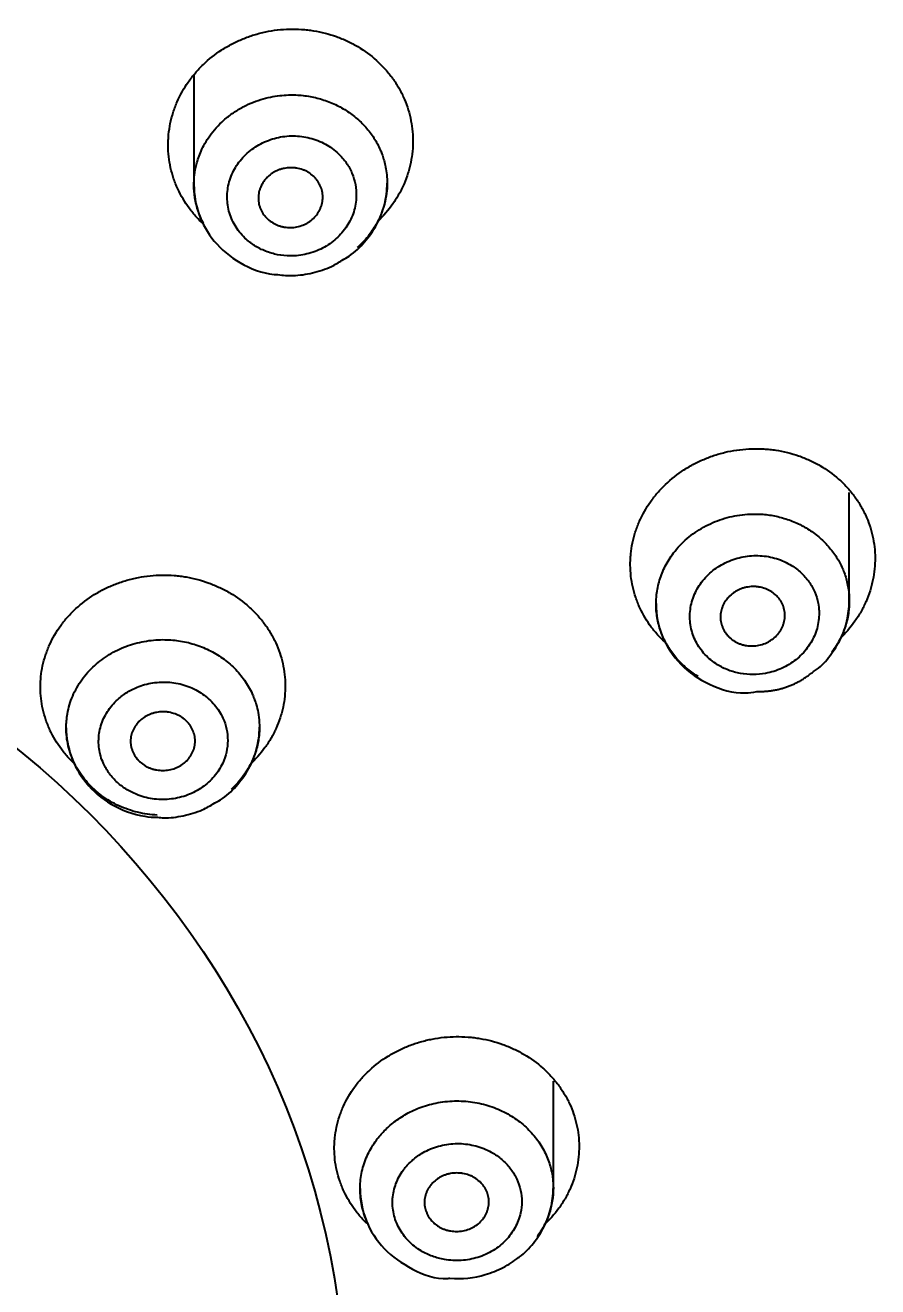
# Model space of a CAD drawing. Header units: millimetres. Extents: x 6110 to 6704, y -2661 to -1821.
# Drawn here: x 6340.591 to 6343.899, y -2168.811 to -2163.913 of the extents above; entities that cross this region are included whole.
import ezdxf

# ---------------------------------------------------------------- set-up
doc = ezdxf.new("R2010")
doc.units = ezdxf.units.MM
doc.header["$LTSCALE"] = 0.1
doc.linetypes.add('HIDDEN2', pattern=[4.7625, 3.175, -1.5875])
doc.layers.add('1', color=4, linetype='HIDDEN2', lineweight=13)
doc.layers.add('DIM', color=3, linetype='Continuous', lineweight=9)
doc.styles.get("Standard").update_dxf_attribs({"font": 'arial.ttf'})
doc.dimstyles.new('ISO-25', dxfattribs={"dimtxt": 2.5, "dimasz": 2.5, "dimexe": 1.25, "dimexo": 0.625, "dimtad": 1, "dimlfac": 5, "dimtxsty": 'Standard', "dimcen": 2.5, "dimadec": 0, "dimazin": 0, "dimtfac": 1, "dimtmove": 0, "dimatfit": 3, "dimfxl": 0, "dimarcsym": 0})

# ---------------------------------------------------------------- blocks, each defined once
blk = doc.blocks.new('*D85')
at = {"layer": 'Defpoints', "color": 0}
for p in [(6324.4599, -2027.3782), (6392.6916, -2027.3782), (6311.704, -2532.5418)]:
    blk.add_point(p, dxfattribs=at)
at = {"layer": 'DIM', "color": 0, "lineweight": -2}
for p, q in [((6325.0849, -2027.3782), (6393.9416, -2027.3782)), ((6392.6916, -2527.5418), (6392.6916, -2032.3782)), ((6312.329, -2532.5418), (6393.9416, -2532.5418))]:
    blk.add_line(p, q, dxfattribs=at)
at = {"layer": 'DIM', "color": 0}
for points in [[(6391.8583, -2032.3782), (6393.5249, -2032.3782), (6392.6916, -2027.3782)], [(6391.8583, -2527.5418), (6393.5249, -2527.5418), (6392.6916, -2532.5418)]]:
    blk.add_solid(points, dxfattribs=at)
at = {"layer": 'DIM', "color": 0, "insert": (6389.0618, -2279.96), "char_height": 5, "attachment_point": 5, "rotation": 90}
blk.add_mtext('2020,7', dxfattribs=at)
blk = doc.blocks.new('*D93')
at = {"layer": 'Defpoints', "color": 0}
for p in [(6325.0849, -2027.3782), (6402.037, -2595.9805), (6423.8203, -2595.9805)]:
    blk.add_point(p, dxfattribs=at)
at = {"layer": 'DIM', "color": 0, "lineweight": -2}
for p, q in [((6325.7099, -2027.3782), (6425.0703, -2027.3782)), ((6423.8203, -2032.3782), (6423.8203, -2590.9805)), ((6402.662, -2595.9805), (6425.0703, -2595.9805))]:
    blk.add_line(p, q, dxfattribs=at)
at = {"layer": 'DIM', "color": 0}
for points in [[(6422.9869, -2032.3782), (6424.6536, -2032.3782), (6423.8203, -2027.3782)], [(6422.9869, -2590.9805), (6424.6536, -2590.9805), (6423.8203, -2595.9805)]]:
    blk.add_solid(points, dxfattribs=at)
at = {"layer": 'DIM', "color": 0, "insert": (6420.1905, -2311.6794), "char_height": 5, "attachment_point": 5, "rotation": 90}
blk.add_mtext('2274,4', dxfattribs=at)

msp = doc.modelspace()

# ---------------------------------------------------------------- hatches: boundary and pattern name
at = {"layer": 'DIM'}
h = msp.add_hatch(dxfattribs=at)
h.set_pattern_fill('ANSI31', color=2)
edge = h.paths.add_edge_path()
edge.add_line((6619.6172, -2595.9805), (6619.6172, -1962.2056))
edge.add_line((6634.6172, -1966.1101), (6619.6172, -1966.1101))
edge.add_line((6634.6172, -2610.9805), (6634.6172, -1966.1101))
edge.add_line((6634.6172, -2610.9805), (6184.4567, -2610.9805))
edge.add_line((6619.6172, -2595.9805), (6184.4567, -2595.9805))
edge.add_line((6184.4567, -2610.9805), (6184.4567, -2595.9805))

# ---------------------------------------------------------------- linework, layer by layer
at = {"layer": '1', "color": 7, "linetype": 'Continuous', "lineweight": -3}
for p, q in [((6341.2455, -2164.1067), (6341.2455, -2164.5333)), ((6343.7888, -2166.149), (6343.7888, -2165.7271)), ((6342.6403, -2168.4283), (6342.6403, -2168.0132))]:
    msp.add_line(p, q, dxfattribs=at)
for centre, major_axis, start_param, end_param in [((6338.0093, -2168.509), (-13.75, 0), 3.141606, 7.301236), ((6338.0093, -2168.5196), (-13.75, 0), 3.141627, 6.283151), ((6338.0093, -2168.8384), (13.1753, 0), 4.984867, 10.723113)]:
    msp.add_ellipse(centre, major_axis=major_axis, ratio=0.906308, start_param=start_param, end_param=end_param, dxfattribs=at)
msp.add_ellipse((6338.0093, -2169.3067), major_axis=(3.8258, 0), ratio=0.906308, dxfattribs=at)
for points, knots in [([(6341.2799, -2164.6829), (6341.2715, -2164.6749), (6341.2633, -2164.6666), (6341.2505, -2164.6525), (6341.2456, -2164.6469), (6341.2362, -2164.6354), (6341.2317, -2164.6296), (6341.2099, -2164.6001), (6341.1951, -2164.575), (6341.1799, -2164.542), (6341.1771, -2164.5353), (6341.1717, -2164.5217), (6341.1692, -2164.5149), (6341.1622, -2164.4942), (6341.1584, -2164.4803), (6341.149, -2164.4382), (6341.1457, -2164.4097), (6341.1454, -2164.3733), (6341.1456, -2164.366), (6341.1463, -2164.3516), (6341.1468, -2164.3444), (6341.1489, -2164.3228), (6341.1532, -2164.2943), (6341.1605, -2164.2662), (6341.1672, -2164.2453), (6341.1696, -2164.2384), (6341.1747, -2164.2245), (6341.1775, -2164.2177), (6341.1921, -2164.184), (6341.2065, -2164.1583), (6341.2278, -2164.1279), (6341.2322, -2164.1219), (6341.2414, -2164.11), (6341.2462, -2164.1042), (6341.2609, -2164.087), (6341.2713, -2164.076), (6341.3039, -2164.0447), (6341.3276, -2164.0259), (6341.3598, -2164.0049), (6341.3664, -2164.0009), (6341.3798, -2163.9931), (6341.3865, -2163.9893), (6341.407, -2163.9786), (6341.4349, -2163.9656), (6341.4639, -2163.9552), (6341.4862, -2163.9484), (6341.4937, -2163.9463), (6341.5088, -2163.9424), (6341.5164, -2163.9406), (6341.5547, -2163.9325), (6341.5855, -2163.929), (6341.632, -2163.9278), (6341.6475, -2163.9281), (6341.6709, -2163.9297), (6341.6787, -2163.9304), (6341.6942, -2163.9321), (6341.7018, -2163.9332), (6341.74, -2163.9393), (6341.7697, -2163.947), (6341.8058, -2163.9599), (6341.813, -2163.9627), (6341.8272, -2163.9686), (6341.8342, -2163.9717), (6341.855, -2163.9815), (6341.8684, -2163.9886), (6341.9072, -2164.0118), (6341.9314, -2164.0295), (6341.9593, -2164.0546), (6341.9648, -2164.0598), (6341.9754, -2164.0704), (6341.9805, -2164.0757), (6341.9954, -2164.0922), (6342.014, -2164.1149), (6342.0302, -2164.1393), (6342.0414, -2164.1582), (6342.0449, -2164.1647), (6342.0518, -2164.1777), (6342.055, -2164.1843), (6342.0702, -2164.2175), (6342.0793, -2164.2449), (6342.0888, -2164.2872), (6342.0912, -2164.3015), (6342.0945, -2164.3305), (6342.0954, -2164.3449), (6342.0957, -2164.3882), (6342.0929, -2164.4169), (6342.0856, -2164.4527), (6342.084, -2164.4598), (6342.0803, -2164.474), (6342.0783, -2164.4811), (6342.0717, -2164.502), (6342.0615, -2164.5294), (6342.0485, -2164.5557), (6342.0377, -2164.575), (6342.0339, -2164.5814), (6342.026, -2164.594), (6342.0219, -2164.6003), (6342.0004, -2164.631), (6341.9808, -2164.6539), (6341.9588, -2164.675)], [0, 0, 0, 0, 0.016366, 0.016366, 0.02683, 0.02683, 0.037294, 0.037294, 0.079151, 0.079151, 0.089615, 0.089615, 0.100079, 0.100079, 0.121008, 0.121008, 0.162865, 0.162865, 0.173329, 0.173329, 0.183793, 0.183793, 0.204721, 0.22565, 0.22565, 0.236114, 0.236114, 0.246578, 0.246578, 0.288435, 0.288435, 0.298899, 0.298899, 0.309363, 0.309363, 0.330292, 0.330292, 0.372148, 0.372148, 0.382613, 0.382613, 0.393077, 0.393077, 0.414005, 0.434934, 0.434934, 0.445398, 0.445398, 0.455862, 0.455862, 0.497719, 0.497719, 0.518647, 0.518647, 0.529111, 0.529111, 0.539576, 0.539576, 0.581432, 0.581432, 0.591896, 0.591896, 0.602361, 0.602361, 0.623289, 0.623289, 0.665146, 0.665146, 0.67561, 0.67561, 0.686074, 0.686074, 0.707003, 0.727931, 0.727931, 0.738395, 0.738395, 0.748859, 0.748859, 0.790716, 0.790716, 0.811645, 0.811645, 0.832573, 0.832573, 0.87443, 0.87443, 0.884894, 0.884894, 0.895358, 0.895358, 0.916286, 0.937215, 0.937215, 0.947679, 0.947679, 0.958143, 0.958143, 1, 1, 1, 1]), ([(6341.2455, -2164.5332), (6341.2455, -2164.5306), (6341.2456, -2164.5181), (6341.2475, -2164.4917), (6341.2552, -2164.4501), (6341.2732, -2164.398), (6341.3069, -2164.3384), (6341.3514, -2164.2888), (6341.3974, -2164.2528), (6341.4361, -2164.2294), (6341.4751, -2164.2115), (6341.5136, -2164.1985), (6341.5509, -2164.1898), (6341.5864, -2164.185), (6341.628, -2164.1828), (6341.6762, -2164.1856), (6341.7307, -2164.1964), (6341.7828, -2164.2146), (6341.8313, -2164.2397), (6341.8752, -2164.2712), (6341.9135, -2164.3085), (6341.9453, -2164.3506), (6341.9644, -2164.3863), (6341.9756, -2164.4141), (6341.9823, -2164.434), (6341.9887, -2164.4583), (6341.9937, -2164.487), (6341.9961, -2164.5203), (6341.9947, -2164.5577), (6341.988, -2164.5989), (6341.9746, -2164.643), (6341.9529, -2164.6889), (6341.9216, -2164.7349), (6341.8947, -2164.7632), (6341.8795, -2164.7767)], [0, 0, 0, 0, 0.005772, 0.02746, 0.058205, 0.097998, 0.146827, 0.204677, 0.237376, 0.268367, 0.29765, 0.325225, 0.351091, 0.375249, 0.397698, 0.435295, 0.4729, 0.510516, 0.548145, 0.585786, 0.623443, 0.661117, 0.69881, 0.711059, 0.726338, 0.744644, 0.765977, 0.790337, 0.817723, 0.848133, 0.881567, 0.918024, 0.957502, 1, 1, 1, 1]), ([(6341.798, -2164.7416), (6341.8058, -2164.7345), (6341.8206, -2164.7193), (6341.8395, -2164.694), (6341.8547, -2164.6667), (6341.8661, -2164.6378), (6341.8733, -2164.608), (6341.8766, -2164.5724), (6341.8736, -2164.5316), (6341.8603, -2164.4875), (6341.8382, -2164.4468), (6341.811, -2164.415), (6341.7829, -2164.3912), (6341.7559, -2164.3741), (6341.7268, -2164.3604), (6341.6959, -2164.3504), (6341.6638, -2164.3442), (6341.6311, -2164.3421), (6341.5982, -2164.3439), (6341.5659, -2164.3498), (6341.5345, -2164.3595), (6341.5047, -2164.3728), (6341.477, -2164.3897), (6341.4518, -2164.4098), (6341.4295, -2164.4326), (6341.4106, -2164.458), (6341.3955, -2164.4853), (6341.3841, -2164.5141), (6341.3769, -2164.544), (6341.374, -2164.5744), (6341.3753, -2164.6048), (6341.3809, -2164.6348), (6341.3907, -2164.6638), (6341.4044, -2164.6913), (6341.422, -2164.7169), (6341.4466, -2164.7437), (6341.4799, -2164.77), (6341.523, -2164.7919), (6341.5699, -2164.8056), (6341.6136, -2164.8098), (6341.6519, -2164.8077), (6341.6842, -2164.8019), (6341.7156, -2164.7923), (6341.7454, -2164.779), (6341.7732, -2164.7622), (6341.79, -2164.7488), (6341.798, -2164.7416)], [0, 0, 0, 0, 0.020792, 0.041527, 0.062564, 0.083385, 0.104087, 0.125028, 0.156271, 0.187462, 0.218718, 0.249908, 0.270778, 0.291504, 0.31241, 0.33324, 0.35396, 0.374901, 0.395759, 0.416468, 0.437372, 0.458338, 0.479067, 0.499917, 0.520918, 0.541676, 0.562551, 0.583488, 0.604199, 0.625047, 0.645957, 0.666656, 0.687518, 0.708443, 0.729132, 0.749986, 0.781253, 0.81242, 0.843649, 0.874864, 0.895693, 0.916404, 0.937375, 0.958205, 0.978959, 1, 1, 1, 1]), ([(6341.709, -2164.6632), (6341.7032, -2164.6687), (6341.6969, -2164.6736), (6341.6867, -2164.6801), (6341.6833, -2164.6821), (6341.676, -2164.6858), (6341.6723, -2164.6875), (6341.6609, -2164.6921), (6341.6532, -2164.6944), (6341.6411, -2164.6968), (6341.6371, -2164.6975), (6341.6289, -2164.6984), (6341.6248, -2164.6986), (6341.6125, -2164.6988), (6341.6044, -2164.6982), (6341.5923, -2164.6962), (6341.5883, -2164.6953), (6341.5805, -2164.6932), (6341.5728, -2164.6908), (6341.5654, -2164.6877), (6341.56, -2164.6851), (6341.5582, -2164.6842), (6341.5546, -2164.6823), (6341.5529, -2164.6813), (6341.5443, -2164.6761), (6341.538, -2164.6714), (6341.5294, -2164.6635), (6341.5266, -2164.6607), (6341.5214, -2164.6549), (6341.5189, -2164.6519), (6341.5121, -2164.6425), (6341.5082, -2164.6359), (6341.5035, -2164.6254), (6341.5021, -2164.6218), (6341.4997, -2164.6145), (6341.4987, -2164.6109), (6341.4963, -2164.5998), (6341.4955, -2164.5923), (6341.4955, -2164.5769), (6341.4963, -2164.5694), (6341.4986, -2164.5582), (6341.4996, -2164.5545), (6341.502, -2164.5472), (6341.5034, -2164.5435), (6341.5081, -2164.5329), (6341.5119, -2164.5262), (6341.5187, -2164.5166), (6341.5211, -2164.5135), (6341.5263, -2164.5075), (6341.5291, -2164.5046), (6341.5377, -2164.4964), (6341.544, -2164.4915), (6341.5542, -2164.485), (6341.5577, -2164.4829), (6341.5649, -2164.4792), (6341.5723, -2164.4758), (6341.58, -2164.4732), (6341.5878, -2164.4708), (6341.5918, -2164.4698), (6341.6039, -2164.4673), (6341.612, -2164.4665), (6341.6242, -2164.4662), (6341.6283, -2164.4663), (6341.6345, -2164.4668), (6341.6365, -2164.467), (6341.6406, -2164.4675), (6341.6426, -2164.4678), (6341.6526, -2164.4694), (6341.6604, -2164.4715), (6341.6718, -2164.4757), (6341.6756, -2164.4772), (6341.6828, -2164.4807), (6341.6863, -2164.4826), (6341.6965, -2164.4888), (6341.7028, -2164.4935), (6341.7116, -2164.5014), (6341.7144, -2164.5042), (6341.7196, -2164.51), (6341.7245, -2164.516), (6341.7287, -2164.5225), (6341.7325, -2164.5291), (6341.7343, -2164.5326), (6341.7391, -2164.5431), (6341.7414, -2164.5503), (6341.7438, -2164.5614), (6341.7445, -2164.5652), (6341.7453, -2164.5728), (6341.7455, -2164.5766), (6341.7455, -2164.588), (6341.7447, -2164.5955), (6341.7424, -2164.6068), (6341.7414, -2164.6105), (6341.739, -2164.6179), (6341.7363, -2164.625), (6341.7328, -2164.6319), (6341.729, -2164.6387), (6341.7269, -2164.642), (6341.72, -2164.6517), (6341.7148, -2164.6577), (6341.709, -2164.6632)], [0, 0, 0, 0, 0.03125, 0.03125, 0.046875, 0.046875, 0.0625, 0.0625, 0.09375, 0.09375, 0.109375, 0.109375, 0.125, 0.125, 0.15625, 0.15625, 0.171875, 0.171875, 0.1875, 0.203125, 0.203125, 0.210938, 0.210938, 0.21875, 0.21875, 0.25, 0.25, 0.265625, 0.265625, 0.28125, 0.28125, 0.3125, 0.3125, 0.328125, 0.328125, 0.34375, 0.34375, 0.375, 0.375, 0.40625, 0.40625, 0.421875, 0.421875, 0.4375, 0.4375, 0.46875, 0.46875, 0.484375, 0.484375, 0.5, 0.5, 0.53125, 0.53125, 0.546875, 0.546875, 0.5625, 0.578125, 0.578125, 0.59375, 0.59375, 0.625, 0.625, 0.640625, 0.640625, 0.648437, 0.648437, 0.65625, 0.65625, 0.6875, 0.6875, 0.703125, 0.703125, 0.71875, 0.71875, 0.75, 0.75, 0.765625, 0.765625, 0.78125, 0.796875, 0.796875, 0.8125, 0.8125, 0.84375, 0.84375, 0.859375, 0.859375, 0.875, 0.875, 0.90625, 0.90625, 0.921875, 0.921875, 0.9375, 0.953125, 0.953125, 0.96875, 0.96875, 1, 1, 1, 1]), ([(6341.2455, -2164.5329), (6341.246, -2164.5727), (6341.259, -2164.6495), (6341.3201, -2164.7584), (6341.4221, -2164.8417), (6341.5146, -2164.8781), (6341.5664, -2164.8811), (6341.5713, -2164.8813)], [0, 0, 0, 0, 0.222702, 0.458486, 0.707875, 0.972425, 1, 1, 1, 1]), ([(6341.2823, -2164.6822), (6341.2747, -2164.6676), (6341.2607, -2164.6352), (6341.2482, -2164.585), (6341.2455, -2164.5498), (6341.2455, -2164.5332)], [0, 0, 0, 0, 0.315916, 0.677984, 1, 1, 1, 1]), ([(6341.8209, -2164.8252), (6341.8302, -2164.8204), (6341.8629, -2164.8016), (6341.9105, -2164.7558), (6341.9577, -2164.6881), (6341.9881, -2164.6095), (6341.9952, -2164.5545), (6341.9955, -2164.5258)], [0, 0, 0, 0, 0.083766, 0.305153, 0.531746, 0.76321, 1, 1, 1, 1]), ([(6341.5713, -2164.8813), (6341.591, -2164.8841), (6341.6358, -2164.887), (6341.7066, -2164.8766), (6341.7714, -2164.8556), (6341.8075, -2164.8344), (6341.8209, -2164.8252)], [0, 0, 0, 0, 0.225878, 0.515383, 0.813111, 1, 1, 1, 1]), ([(6343.0711, -2166.3063), (6343.0634, -2166.299), (6343.0559, -2166.2914), (6343.0436, -2166.2781), (6343.0387, -2166.2725), (6343.0293, -2166.2612), (6343.0248, -2166.2555), (6343.003, -2166.2263), (6342.9883, -2166.2016), (6342.9731, -2166.1689), (6342.9703, -2166.1623), (6342.9649, -2166.1488), (6342.9624, -2166.142), (6342.9555, -2166.1216), (6342.9516, -2166.1078), (6342.9423, -2166.0661), (6342.939, -2166.0378), (6342.9388, -2166.0017), (6342.9389, -2165.9945), (6342.9396, -2165.9801), (6342.9401, -2165.9729), (6342.9423, -2165.9516), (6342.9466, -2165.9232), (6342.954, -2165.8953), (6342.9606, -2165.8746), (6342.963, -2165.8677), (6342.9682, -2165.8539), (6342.971, -2165.8471), (6342.9857, -2165.8136), (6343.0001, -2165.7881), (6343.0215, -2165.7577), (6343.0259, -2165.7518), (6343.0351, -2165.74), (6343.0399, -2165.7341), (6343.0547, -2165.717), (6343.0651, -2165.7061), (6343.0977, -2165.6749), (6343.1215, -2165.6561), (6343.1537, -2165.6352), (6343.1603, -2165.6311), (6343.1737, -2165.6233), (6343.1804, -2165.6195), (6343.2009, -2165.6088), (6343.2288, -2165.5958), (6343.2579, -2165.5853), (6343.2801, -2165.5783), (6343.2876, -2165.5762), (6343.3027, -2165.5722), (6343.3103, -2165.5704), (6343.3486, -2165.5622), (6343.3794, -2165.5585), (6343.4258, -2165.557), (6343.4413, -2165.5572), (6343.4646, -2165.5586), (6343.4724, -2165.5592), (6343.4879, -2165.5608), (6343.4956, -2165.5618), (6343.5337, -2165.5676), (6343.5634, -2165.5749), (6343.5994, -2165.5875), (6343.6066, -2165.5902), (6343.6208, -2165.5959), (6343.6278, -2165.5989), (6343.6486, -2165.6085), (6343.662, -2165.6154), (6343.7008, -2165.638), (6343.7249, -2165.6554), (6343.7528, -2165.6801), (6343.7583, -2165.6851), (6343.7688, -2165.6955), (6343.774, -2165.7008), (6343.7889, -2165.7169), (6343.8075, -2165.7393), (6343.8237, -2165.7634), (6343.8348, -2165.7821), (6343.8384, -2165.7884), (6343.8452, -2165.8013), (6343.8484, -2165.8078), (6343.8636, -2165.8406), (6343.8728, -2165.8677), (6343.8822, -2165.9096), (6343.8846, -2165.9237), (6343.8878, -2165.9525), (6343.8887, -2165.9668), (6343.889, -2166.0098), (6343.8862, -2166.0383), (6343.8788, -2166.0738), (6343.8772, -2166.0809), (6343.8735, -2166.0951), (6343.8714, -2166.1021), (6343.8648, -2166.1229), (6343.8545, -2166.1502), (6343.8415, -2166.1764), (6343.8307, -2166.1957), (6343.8269, -2166.202), (6343.819, -2166.2146), (6343.8148, -2166.2208), (6343.7933, -2166.2515), (6343.7737, -2166.2744), (6343.7517, -2166.2955)], [0, 0, 0, 0, 0.01515, 0.01515, 0.025627, 0.025627, 0.036104, 0.036104, 0.078013, 0.078013, 0.08849, 0.08849, 0.098967, 0.098967, 0.119921, 0.119921, 0.16183, 0.16183, 0.172307, 0.172307, 0.182784, 0.182784, 0.203738, 0.224692, 0.224692, 0.23517, 0.23517, 0.245647, 0.245647, 0.287555, 0.287555, 0.298032, 0.298032, 0.308509, 0.308509, 0.329464, 0.329464, 0.371372, 0.371372, 0.381849, 0.381849, 0.392327, 0.392327, 0.413281, 0.434235, 0.434235, 0.444712, 0.444712, 0.455189, 0.455189, 0.497098, 0.497098, 0.518052, 0.518052, 0.528529, 0.528529, 0.539006, 0.539006, 0.580915, 0.580915, 0.591392, 0.591392, 0.601869, 0.601869, 0.622823, 0.622823, 0.664732, 0.664732, 0.675209, 0.675209, 0.685686, 0.685686, 0.70664, 0.727595, 0.727595, 0.738072, 0.738072, 0.748549, 0.748549, 0.790457, 0.790457, 0.811412, 0.811412, 0.832366, 0.832366, 0.874274, 0.874274, 0.884752, 0.884752, 0.895229, 0.895229, 0.916183, 0.937137, 0.937137, 0.947614, 0.947614, 0.958091, 0.958091, 1, 1, 1, 1]), ([(6343.0388, -2166.1604), (6343.0388, -2166.1482), (6343.0406, -2166.1171), (6343.051, -2166.0673), (6343.0731, -2166.0125), (6343.1012, -2165.9677), (6343.1309, -2165.9325), (6343.1588, -2165.9058), (6343.1896, -2165.882), (6343.223, -2165.8612), (6343.2585, -2165.8437), (6343.2957, -2165.8298), (6343.3343, -2165.8195), (6343.3738, -2165.813), (6343.4091, -2165.8106), (6343.4398, -2165.811), (6343.4658, -2165.813), (6343.4918, -2165.8168), (6343.5175, -2165.8222), (6343.5429, -2165.8294), (6343.5678, -2165.8383), (6343.5921, -2165.849), (6343.6157, -2165.8613), (6343.6383, -2165.8753), (6343.6598, -2165.8909), (6343.6802, -2165.908), (6343.6992, -2165.9266), (6343.7167, -2165.9467), (6343.7326, -2165.968), (6343.7504, -2165.9962), (6343.768, -2166.033), (6343.7825, -2166.0797), (6343.7897, -2166.1305), (6343.7884, -2166.1843), (6343.7773, -2166.2398), (6343.7554, -2166.2953), (6343.7337, -2166.3304), (6343.7209, -2166.3472)], [0, 0, 0, 0, 0.02837, 0.072364, 0.117223, 0.162948, 0.191358, 0.219769, 0.248181, 0.276593, 0.305006, 0.333419, 0.361833, 0.390247, 0.418662, 0.437117, 0.455703, 0.474422, 0.493272, 0.512255, 0.53137, 0.550618, 0.569999, 0.589513, 0.60916, 0.628941, 0.648856, 0.668905, 0.689088, 0.709405, 0.745148, 0.782813, 0.822401, 0.863913, 0.90735, 0.952713, 1, 1, 1, 1]), ([(6343.6258, -2166.3308), (6343.6321, -2166.3224), (6343.6435, -2166.305), (6343.6568, -2166.2769), (6343.666, -2166.2476), (6343.6711, -2166.2175), (6343.6719, -2166.1871), (6343.6677, -2166.1521), (6343.6559, -2166.1132), (6343.6335, -2166.0731), (6343.603, -2166.0379), (6343.5695, -2166.0124), (6343.5368, -2165.9949), (6343.5066, -2165.9834), (6343.4751, -2165.9758), (6343.4426, -2165.972), (6343.4097, -2165.9722), (6343.3771, -2165.9763), (6343.3452, -2165.9843), (6343.3146, -2165.996), (6343.2858, -2166.0113), (6343.2593, -2166.0298), (6343.2356, -2166.0512), (6343.215, -2166.0753), (6343.1979, -2166.1016), (6343.1846, -2166.1296), (6343.1754, -2166.1589), (6343.1703, -2166.1889), (6343.1695, -2166.2192), (6343.1731, -2166.2492), (6343.1808, -2166.2785), (6343.1927, -2166.3065), (6343.2086, -2166.3327), (6343.228, -2166.3567), (6343.2508, -2166.3781), (6343.2807, -2166.3994), (6343.3191, -2166.4185), (6343.3661, -2166.4314), (6343.4151, -2166.4358), (6343.4589, -2166.4315), (6343.496, -2166.4224), (6343.5266, -2166.4107), (6343.5554, -2166.3954), (6343.582, -2166.3769), (6343.6058, -2166.3554), (6343.6195, -2166.3393), (6343.6258, -2166.3308)], [0, 0, 0, 0, 0.020853, 0.041587, 0.062557, 0.083451, 0.10416, 0.125026, 0.156302, 0.187462, 0.218704, 0.249907, 0.270777, 0.291498, 0.312408, 0.333286, 0.353999, 0.374899, 0.395834, 0.416539, 0.437371, 0.458382, 0.479112, 0.499921, 0.520899, 0.541656, 0.562558, 0.583436, 0.604139, 0.625053, 0.645926, 0.666612, 0.68752, 0.708433, 0.72912, 0.74999, 0.781223, 0.812425, 0.843584, 0.874871, 0.895638, 0.916356, 0.937382, 0.958206, 0.978958, 1, 1, 1, 1]), ([(6340.779, -2166.7781), (6340.7722, -2166.7715), (6340.7656, -2166.7647), (6340.7542, -2166.7522), (6340.7493, -2166.7466), (6340.7399, -2166.7353), (6340.7354, -2166.7295), (6340.7137, -2166.7004), (6340.699, -2166.6757), (6340.6839, -2166.6432), (6340.6811, -2166.6366), (6340.6758, -2166.6232), (6340.6733, -2166.6165), (6340.6664, -2166.5962), (6340.6625, -2166.5825), (6340.6533, -2166.5412), (6340.65, -2166.5132), (6340.6499, -2166.4776), (6340.65, -2166.4705), (6340.6507, -2166.4564), (6340.6513, -2166.4493), (6340.6534, -2166.4283), (6340.6578, -2166.4004), (6340.6652, -2166.373), (6340.6719, -2166.3526), (6340.6743, -2166.3459), (6340.6795, -2166.3324), (6340.6823, -2166.3257), (6340.697, -2166.2929), (6340.7115, -2166.268), (6340.7329, -2166.2384), (6340.7373, -2166.2326), (6340.7465, -2166.2211), (6340.7513, -2166.2155), (6340.7662, -2166.1988), (6340.7766, -2166.1882), (6340.8093, -2166.158), (6340.8331, -2166.1399), (6340.8654, -2166.1198), (6340.872, -2166.1159), (6340.8854, -2166.1084), (6340.8922, -2166.1049), (6340.9127, -2166.0946), (6340.9407, -2166.0823), (6340.9698, -2166.0725), (6340.992, -2166.0661), (6340.9995, -2166.0641), (6341.0146, -2166.0605), (6341.0223, -2166.0588), (6341.0606, -2166.0515), (6341.0914, -2166.0484), (6341.1379, -2166.0479), (6341.1534, -2166.0484), (6341.1767, -2166.0502), (6341.1845, -2166.051), (6341.2, -2166.0529), (6341.2077, -2166.0541), (6341.2458, -2166.0605), (6341.2755, -2166.0684), (6341.3115, -2166.0816), (6341.3186, -2166.0844), (6341.3328, -2166.0903), (6341.3398, -2166.0934), (6341.3605, -2166.1033), (6341.3739, -2166.1104), (6341.4126, -2166.1335), (6341.4367, -2166.1512), (6341.4645, -2166.1761), (6341.47, -2166.1813), (6341.4805, -2166.1917), (6341.4856, -2166.197), (6341.5005, -2166.2133), (6341.5191, -2166.2358), (6341.5351, -2166.2599), (6341.5463, -2166.2786), (6341.5498, -2166.2849), (6341.5566, -2166.2978), (6341.5598, -2166.3043), (6341.5749, -2166.337), (6341.584, -2166.3639), (6341.5934, -2166.4055), (6341.5957, -2166.4195), (6341.599, -2166.448), (6341.5998, -2166.4622), (6341.6, -2166.5046), (6341.5972, -2166.5327), (6341.5898, -2166.5677), (6341.5881, -2166.5747), (6341.5844, -2166.5886), (6341.5824, -2166.5955), (6341.5757, -2166.6159), (6341.5654, -2166.6427), (6341.5523, -2166.6683), (6341.5415, -2166.6872), (6341.5377, -2166.6934), (6341.5297, -2166.7056), (6341.5256, -2166.7117), (6341.504, -2166.7416), (6341.4843, -2166.7638), (6341.4622, -2166.7842)], [0, 0, 0, 0, 0.013476, 0.013476, 0.023971, 0.023971, 0.034466, 0.034466, 0.076445, 0.076445, 0.08694, 0.08694, 0.097435, 0.097435, 0.118425, 0.118425, 0.160405, 0.160405, 0.1709, 0.1709, 0.181395, 0.181395, 0.202385, 0.223375, 0.223375, 0.233869, 0.233869, 0.244364, 0.244364, 0.286344, 0.286344, 0.296839, 0.296839, 0.307334, 0.307334, 0.328324, 0.328324, 0.370304, 0.370304, 0.380799, 0.380799, 0.391294, 0.391294, 0.412283, 0.433273, 0.433273, 0.443768, 0.443768, 0.454263, 0.454263, 0.496243, 0.496243, 0.517233, 0.517233, 0.527728, 0.527728, 0.538223, 0.538223, 0.580202, 0.580202, 0.590697, 0.590697, 0.601192, 0.601192, 0.622182, 0.622182, 0.664162, 0.664162, 0.674657, 0.674657, 0.685152, 0.685152, 0.706142, 0.727132, 0.727132, 0.737627, 0.737627, 0.748121, 0.748121, 0.790101, 0.790101, 0.811091, 0.811091, 0.832081, 0.832081, 0.874061, 0.874061, 0.884556, 0.884556, 0.895051, 0.895051, 0.91604, 0.93703, 0.93703, 0.947525, 0.947525, 0.95802, 0.95802, 1, 1, 1, 1]), ([(6343.5022, -2166.2873), (6343.4963, -2166.2928), (6343.49, -2166.2977), (6343.4799, -2166.3042), (6343.4764, -2166.3062), (6343.4692, -2166.3099), (6343.4654, -2166.3116), (6343.4541, -2166.3162), (6343.4463, -2166.3186), (6343.4343, -2166.3211), (6343.4302, -2166.3217), (6343.422, -2166.3227), (6343.4179, -2166.3229), (6343.4057, -2166.3232), (6343.3976, -2166.3227), (6343.3855, -2166.3208), (6343.3815, -2166.3199), (6343.3737, -2166.3179), (6343.366, -2166.3156), (6343.3586, -2166.3125), (6343.3532, -2166.31), (6343.3514, -2166.3091), (6343.3479, -2166.3072), (6343.3461, -2166.3062), (6343.3376, -2166.3012), (6343.3313, -2166.2965), (6343.3226, -2166.2888), (6343.3198, -2166.286), (6343.3159, -2166.2817), (6343.3146, -2166.2803), (6343.3122, -2166.2773), (6343.311, -2166.2758), (6343.3053, -2166.268), (6343.3015, -2166.2615), (6343.2968, -2166.2512), (6343.2954, -2166.2476), (6343.293, -2166.2404), (6343.292, -2166.2368), (6343.2896, -2166.2258), (6343.2888, -2166.2183), (6343.2888, -2166.2069), (6343.289, -2166.2031), (6343.2898, -2166.1956), (6343.291, -2166.1881), (6343.293, -2166.1808), (6343.2954, -2166.1735), (6343.2968, -2166.1699), (6343.3015, -2166.1593), (6343.3053, -2166.1526), (6343.3121, -2166.1431), (6343.3146, -2166.14), (6343.3198, -2166.134), (6343.3225, -2166.1311), (6343.3312, -2166.123), (6343.3375, -2166.118), (6343.3477, -2166.1115), (6343.3512, -2166.1095), (6343.3584, -2166.1057), (6343.3658, -2166.1023), (6343.3735, -2166.0996), (6343.3813, -2166.0972), (6343.3853, -2166.0962), (6343.3974, -2166.0937), (6343.4055, -2166.0928), (6343.4177, -2166.0925), (6343.4218, -2166.0926), (6343.4279, -2166.093), (6343.43, -2166.0931), (6343.434, -2166.0936), (6343.4361, -2166.0939), (6343.4461, -2166.0955), (6343.4539, -2166.0975), (6343.4633, -2166.1008), (6343.4652, -2166.1015), (6343.4689, -2166.1031), (6343.4708, -2166.1039), (6343.4762, -2166.1064), (6343.4797, -2166.1083), (6343.4899, -2166.1143), (6343.4962, -2166.1189), (6343.505, -2166.1268), (6343.5078, -2166.1295), (6343.513, -2166.1352), (6343.5178, -2166.1411), (6343.522, -2166.1475), (6343.5259, -2166.1541), (6343.5277, -2166.1575), (6343.5324, -2166.1679), (6343.5348, -2166.175), (6343.5372, -2166.186), (6343.5378, -2166.1897), (6343.5386, -2166.1973), (6343.5388, -2166.2011), (6343.5388, -2166.2124), (6343.538, -2166.2199), (6343.5356, -2166.2311), (6343.5346, -2166.2348), (6343.5322, -2166.2421), (6343.5295, -2166.2492), (6343.526, -2166.2561), (6343.5222, -2166.2628), (6343.5201, -2166.2661), (6343.5132, -2166.2758), (6343.508, -2166.2818), (6343.5022, -2166.2873)], [0, 0, 0, 0, 0.03125, 0.03125, 0.046875, 0.046875, 0.0625, 0.0625, 0.09375, 0.09375, 0.109375, 0.109375, 0.125, 0.125, 0.15625, 0.15625, 0.171875, 0.171875, 0.1875, 0.203125, 0.203125, 0.210937, 0.210937, 0.21875, 0.21875, 0.25, 0.25, 0.265625, 0.265625, 0.273437, 0.273437, 0.28125, 0.28125, 0.3125, 0.3125, 0.328125, 0.328125, 0.34375, 0.34375, 0.375, 0.375, 0.390625, 0.390625, 0.40625, 0.421875, 0.421875, 0.4375, 0.4375, 0.46875, 0.46875, 0.484375, 0.484375, 0.5, 0.5, 0.53125, 0.53125, 0.546875, 0.546875, 0.5625, 0.578125, 0.578125, 0.59375, 0.59375, 0.625, 0.625, 0.640625, 0.640625, 0.648437, 0.648437, 0.65625, 0.65625, 0.6875, 0.6875, 0.695312, 0.695312, 0.703125, 0.703125, 0.71875, 0.71875, 0.75, 0.75, 0.765625, 0.765625, 0.78125, 0.796875, 0.796875, 0.8125, 0.8125, 0.84375, 0.84375, 0.859375, 0.859375, 0.875, 0.875, 0.90625, 0.90625, 0.921875, 0.921875, 0.9375, 0.953125, 0.953125, 0.96875, 0.96875, 1, 1, 1, 1]), ([(6343.2018, -2166.4414), (6343.2007, -2166.4408), (6343.185, -2166.431), (6343.1559, -2166.4098), (6343.1188, -2166.3734), (6343.0873, -2166.3313), (6343.0626, -2166.2843), (6343.0458, -2166.2333), (6343.0396, -2166.1913), (6343.0388, -2166.1668), (6343.0388, -2166.1604)], [0, 0, 0, 0, 0.010618, 0.157676, 0.308052, 0.46175, 0.618777, 0.779137, 0.942835, 1, 1, 1, 1]), ([(6343.039, -2166.1589), (6343.0393, -2166.2035), (6343.0548, -2166.2869), (6343.1287, -2166.4006), (6343.2426, -2166.4786), (6343.3524, -2166.5116), (6343.4146, -2166.503), (6343.4296, -2166.4999)], [0, 0, 0, 0, 0.223773, 0.452561, 0.685868, 0.925296, 1, 1, 1, 1]), ([(6343.6532, -2166.4192), (6343.656, -2166.4177), (6343.6813, -2166.4039), (6343.7156, -2166.3602), (6343.7575, -2166.2976), (6343.7824, -2166.2251), (6343.7884, -2166.1755), (6343.7886, -2166.1499)], [0, 0, 0, 0, 0.029827, 0.267715, 0.509726, 0.753684, 1, 1, 1, 1]), ([(6340.7499, -2166.6406), (6340.7499, -2166.6225), (6340.7536, -2166.5807), (6340.7725, -2166.5169), (6340.8086, -2166.4529), (6340.8496, -2166.4069), (6340.8872, -2166.376), (6340.9168, -2166.356), (6340.9483, -2166.3388), (6340.9816, -2166.3245), (6341.0162, -2166.3131), (6341.0518, -2166.3049), (6341.0882, -2166.2999), (6341.1331, -2166.2977), (6341.1865, -2166.3015), (6341.2468, -2166.315), (6341.3043, -2166.3377), (6341.3573, -2166.3692), (6341.4042, -2166.4087), (6341.4433, -2166.4553), (6341.4665, -2166.4959), (6341.48, -2166.5281), (6341.4882, -2166.5525), (6341.4957, -2166.5836), (6341.5004, -2166.6218), (6341.4999, -2166.6666), (6341.4914, -2166.7172), (6341.4721, -2166.7723), (6341.439, -2166.8291), (6341.4077, -2166.864), (6341.3895, -2166.8806)], [0, 0, 0, 0, 0.04045, 0.093744, 0.147043, 0.200348, 0.225274, 0.2502, 0.275125, 0.300051, 0.324977, 0.349903, 0.374828, 0.399754, 0.441402, 0.483459, 0.525926, 0.568802, 0.612088, 0.655784, 0.699891, 0.714103, 0.733104, 0.756892, 0.785465, 0.81882, 0.856955, 0.899866, 0.947549, 1, 1, 1, 1]), ([(6341.3026, -2166.852), (6341.3103, -2166.845), (6341.3248, -2166.8301), (6341.3432, -2166.8052), (6341.3602, -2166.7738), (6341.3733, -2166.7355), (6341.3782, -2166.6906), (6341.3737, -2166.6458), (6341.361, -2166.6074), (6341.3442, -2166.5762), (6341.326, -2166.5513), (6341.3044, -2166.5289), (6341.2798, -2166.5092), (6341.2526, -2166.4926), (6341.2231, -2166.4795), (6341.192, -2166.47), (6341.1598, -2166.4643), (6341.127, -2166.4626), (6341.0942, -2166.4646), (6341.062, -2166.4706), (6341.0257, -2166.482), (6340.9868, -2166.501), (6340.9528, -2166.5266), (6340.9274, -2166.5529), (6340.9091, -2166.5779), (6340.8945, -2166.6047), (6340.8838, -2166.633), (6340.8773, -2166.6623), (6340.8751, -2166.6921), (6340.877, -2166.7219), (6340.8833, -2166.7512), (6340.8955, -2166.7841), (6340.916, -2166.8194), (6340.9474, -2166.854), (6340.9854, -2166.8825), (6341.0242, -2166.9012), (6341.0604, -2166.9124), (6341.0926, -2166.9181), (6341.1253, -2166.9199), (6341.1581, -2166.9179), (6341.1903, -2166.912), (6341.2214, -2166.9023), (6341.2509, -2166.8891), (6341.2783, -2166.8724), (6341.2948, -2166.8592), (6341.3026, -2166.852)], [0, 0, 0, 0, 0.020777, 0.041489, 0.062497, 0.093692, 0.124941, 0.156189, 0.187398, 0.208278, 0.229014, 0.249914, 0.27075, 0.291482, 0.312422, 0.333273, 0.353993, 0.374911, 0.39587, 0.416578, 0.437386, 0.468846, 0.49994, 0.520991, 0.541749, 0.562573, 0.583534, 0.60424, 0.62506, 0.646008, 0.6667, 0.687537, 0.718816, 0.749983, 0.781233, 0.812442, 0.83329, 0.853996, 0.874959, 0.895704, 0.916419, 0.937474, 0.958195, 0.978917, 1, 1, 1, 1]), ([(6341.2134, -2166.7726), (6341.2075, -2166.778), (6341.2012, -2166.7827), (6341.1911, -2166.789), (6341.1876, -2166.7909), (6341.1803, -2166.7944), (6341.1766, -2166.7961), (6341.1652, -2166.8004), (6341.1574, -2166.8026), (6341.1454, -2166.8048), (6341.1414, -2166.8054), (6341.1332, -2166.8062), (6341.1291, -2166.8064), (6341.1168, -2166.8064), (6341.1087, -2166.8057), (6341.0966, -2166.8036), (6341.0926, -2166.8027), (6341.0848, -2166.8006), (6341.0771, -2166.7981), (6341.0697, -2166.795), (6341.0643, -2166.7924), (6341.0625, -2166.7915), (6341.059, -2166.7896), (6341.0573, -2166.7886), (6341.0487, -2166.7834), (6341.0424, -2166.7787), (6341.0337, -2166.7709), (6341.031, -2166.7681), (6341.0258, -2166.7624), (6341.0233, -2166.7594), (6341.0165, -2166.7501), (6341.0126, -2166.7436), (6341.0079, -2166.7333), (6341.0065, -2166.7298), (6341.0041, -2166.7226), (6341.0031, -2166.719), (6341.0007, -2166.7081), (6340.9999, -2166.7008), (6340.9999, -2166.6895), (6341.0001, -2166.6858), (6341.0009, -2166.6784), (6341.0021, -2166.671), (6341.004, -2166.6638), (6341.0064, -2166.6567), (6341.0078, -2166.6531), (6341.0125, -2166.6427), (6341.0163, -2166.6362), (6341.0231, -2166.6269), (6341.0255, -2166.6238), (6341.0308, -2166.618), (6341.0335, -2166.6152), (6341.0422, -2166.6073), (6341.0484, -2166.6026), (6341.0587, -2166.5963), (6341.0622, -2166.5943), (6341.0694, -2166.5907), (6341.0768, -2166.5875), (6341.0845, -2166.585), (6341.0923, -2166.5828), (6341.0963, -2166.5818), (6341.1084, -2166.5796), (6341.1165, -2166.5788), (6341.1287, -2166.5787), (6341.1328, -2166.5789), (6341.139, -2166.5794), (6341.141, -2166.5796), (6341.1451, -2166.5801), (6341.1471, -2166.5804), (6341.1571, -2166.5822), (6341.1649, -2166.5843), (6341.1763, -2166.5885), (6341.18, -2166.5901), (6341.1873, -2166.5936), (6341.1908, -2166.5955), (6341.201, -2166.6016), (6341.2073, -2166.6062), (6341.216, -2166.6142), (6341.2188, -2166.6169), (6341.224, -2166.6226), (6341.2289, -2166.6286), (6341.2331, -2166.6349), (6341.2369, -2166.6415), (6341.2387, -2166.6449), (6341.2435, -2166.6552), (6341.2458, -2166.6623), (6341.2482, -2166.6732), (6341.2489, -2166.6769), (6341.2497, -2166.6844), (6341.2499, -2166.6881), (6341.2499, -2166.6993), (6341.2491, -2166.7067), (6341.2468, -2166.7177), (6341.2458, -2166.7214), (6341.2434, -2166.7285), (6341.2406, -2166.7355), (6341.2372, -2166.7423), (6341.2333, -2166.7488), (6341.2312, -2166.7521), (6341.2244, -2166.7615), (6341.2192, -2166.7673), (6341.2134, -2166.7726)], [0, 0, 0, 0, 0.03125, 0.03125, 0.046875, 0.046875, 0.0625, 0.0625, 0.09375, 0.09375, 0.109375, 0.109375, 0.125, 0.125, 0.15625, 0.15625, 0.171875, 0.171875, 0.1875, 0.203125, 0.203125, 0.210938, 0.210938, 0.21875, 0.21875, 0.25, 0.25, 0.265625, 0.265625, 0.28125, 0.28125, 0.3125, 0.3125, 0.328125, 0.328125, 0.34375, 0.34375, 0.375, 0.375, 0.390625, 0.390625, 0.40625, 0.421875, 0.421875, 0.4375, 0.4375, 0.46875, 0.46875, 0.484375, 0.484375, 0.5, 0.5, 0.53125, 0.53125, 0.546875, 0.546875, 0.5625, 0.578125, 0.578125, 0.59375, 0.59375, 0.625, 0.625, 0.640625, 0.640625, 0.648438, 0.648438, 0.65625, 0.65625, 0.6875, 0.6875, 0.703125, 0.703125, 0.71875, 0.71875, 0.75, 0.75, 0.765625, 0.765625, 0.78125, 0.796875, 0.796875, 0.8125, 0.8125, 0.84375, 0.84375, 0.859375, 0.859375, 0.875, 0.875, 0.90625, 0.90625, 0.921875, 0.921875, 0.9375, 0.953125, 0.953125, 0.96875, 0.96875, 1, 1, 1, 1]), ([(6340.7499, -2166.6405), (6340.7504, -2166.6792), (6340.7632, -2166.7541), (6340.8226, -2166.8605), (6340.9223, -2166.9445), (6341.0248, -2166.9832), (6341.0874, -2166.9882), (6341.104, -2166.9884)], [0, 0, 0, 0, 0.207662, 0.428389, 0.662804, 0.912575, 1, 1, 1, 1]), ([(6341.1032, -2166.98), (6341.0775, -2166.9787), (6341.026, -2166.9712), (6340.9528, -2166.9457), (6340.8866, -2166.9066), (6340.8309, -2166.8559), (6340.788, -2166.7958), (6340.7598, -2166.7288), (6340.7507, -2166.6759), (6340.7499, -2166.6463), (6340.7499, -2166.6406)], [0, 0, 0, 0, 0.135976, 0.274387, 0.41281, 0.551246, 0.689695, 0.828158, 0.966634, 1, 1, 1, 1]), ([(6341.3261, -2166.9326), (6341.3337, -2166.929), (6341.3652, -2166.9119), (6341.4122, -2166.868), (6341.4609, -2166.8012), (6341.4924, -2166.7226), (6341.4997, -2166.6675), (6341.4999, -2166.6386)], [0, 0, 0, 0, 0.06785, 0.292418, 0.522668, 0.758426, 1, 1, 1, 1]), ([(6341.104, -2166.9884), (6341.1122, -2166.9895), (6341.1454, -2166.9924), (6341.205, -2166.9837), (6341.2723, -2166.9641), (6341.3108, -2166.9428), (6341.3261, -2166.9326)], [0, 0, 0, 0, 0.104522, 0.428395, 0.762627, 1, 1, 1, 1]), ([(6341.9162, -2168.565), (6341.9105, -2168.5594), (6341.905, -2168.5538), (6341.8947, -2168.5425), (6341.8898, -2168.5369), (6341.8805, -2168.5256), (6341.876, -2168.5198), (6341.8542, -2168.4907), (6341.8395, -2168.466), (6341.8244, -2168.4336), (6341.8216, -2168.427), (6341.8162, -2168.4136), (6341.8137, -2168.4069), (6341.8068, -2168.3866), (6341.803, -2168.373), (6341.7937, -2168.3318), (6341.7904, -2168.3038), (6341.7902, -2168.2683), (6341.7904, -2168.2612), (6341.7911, -2168.2471), (6341.7916, -2168.24), (6341.7938, -2168.219), (6341.7982, -2168.1912), (6341.8055, -2168.1639), (6341.8122, -2168.1436), (6341.8146, -2168.1368), (6341.8198, -2168.1234), (6341.8226, -2168.1168), (6341.8373, -2168.084), (6341.8517, -2168.0592), (6341.8731, -2168.0297), (6341.8775, -2168.0239), (6341.8868, -2168.0125), (6341.8916, -2168.0068), (6341.9064, -2167.9902), (6341.9168, -2167.9797), (6341.9495, -2167.9496), (6341.9733, -2167.9315), (6342.0056, -2167.9115), (6342.0122, -2167.9077), (6342.0256, -2167.9002), (6342.0324, -2167.8967), (6342.0529, -2167.8865), (6342.0808, -2167.8742), (6342.1099, -2167.8644), (6342.1322, -2167.858), (6342.1397, -2167.856), (6342.1548, -2167.8524), (6342.1624, -2167.8508), (6342.2008, -2167.8434), (6342.2316, -2167.8403), (6342.278, -2167.8397), (6342.2935, -2167.8402), (6342.3169, -2167.842), (6342.3247, -2167.8428), (6342.3402, -2167.8447), (6342.3478, -2167.8458), (6342.386, -2167.8522), (6342.4156, -2167.86), (6342.4516, -2167.873), (6342.4588, -2167.8757), (6342.4729, -2167.8816), (6342.48, -2167.8847), (6342.5007, -2167.8945), (6342.5141, -2167.9016), (6342.5528, -2167.9245), (6342.5769, -2167.942), (6342.6047, -2167.9667), (6342.6102, -2167.9718), (6342.6207, -2167.9821), (6342.6258, -2167.9874), (6342.6407, -2168.0036), (6342.6593, -2168.0259), (6342.6754, -2168.0498), (6342.6865, -2168.0684), (6342.6901, -2168.0746), (6342.6969, -2168.0874), (6342.7001, -2168.0939), (6342.7152, -2168.1264), (6342.7243, -2168.1532), (6342.7337, -2168.1945), (6342.7361, -2168.2085), (6342.7393, -2168.2368), (6342.7402, -2168.2509), (6342.7404, -2168.2932), (6342.7376, -2168.3213), (6342.7302, -2168.3561), (6342.7286, -2168.3631), (6342.7248, -2168.377), (6342.7228, -2168.3838), (6342.7161, -2168.4042), (6342.7059, -2168.4309), (6342.6928, -2168.4565), (6342.682, -2168.4753), (6342.6782, -2168.4815), (6342.6702, -2168.4938), (6342.6661, -2168.4999), (6342.6445, -2168.5298), (6342.6248, -2168.552), (6342.6028, -2168.5724)], [0, 0, 0, 0, 0.011255, 0.011255, 0.021773, 0.021773, 0.032292, 0.032292, 0.074366, 0.074366, 0.084885, 0.084885, 0.095403, 0.095403, 0.11644, 0.11644, 0.158515, 0.158515, 0.169033, 0.169033, 0.179552, 0.179552, 0.200589, 0.221626, 0.221626, 0.232145, 0.232145, 0.242663, 0.242663, 0.284737, 0.284737, 0.295256, 0.295256, 0.305775, 0.305775, 0.326812, 0.326812, 0.368886, 0.368886, 0.379405, 0.379405, 0.389923, 0.389923, 0.41096, 0.431997, 0.431997, 0.442516, 0.442516, 0.453035, 0.453035, 0.495109, 0.495109, 0.516146, 0.516146, 0.526665, 0.526665, 0.537183, 0.537183, 0.579257, 0.579257, 0.589776, 0.589776, 0.600294, 0.600294, 0.621332, 0.621332, 0.663406, 0.663406, 0.673924, 0.673924, 0.684443, 0.684443, 0.70548, 0.726517, 0.726517, 0.737036, 0.737036, 0.747554, 0.747554, 0.789629, 0.789629, 0.810666, 0.810666, 0.831703, 0.831703, 0.873777, 0.873777, 0.884296, 0.884296, 0.894814, 0.894814, 0.915851, 0.936889, 0.936889, 0.947407, 0.947407, 0.957926, 0.957926, 1, 1, 1, 1]), ([(6341.8903, -2168.4311), (6341.8903, -2168.4268), (6341.8906, -2168.412), (6341.8929, -2168.3868), (6341.899, -2168.356), (6341.9081, -2168.3257), (6341.9203, -2168.2964), (6341.9353, -2168.2683), (6341.9558, -2168.2375), (6341.9841, -2168.2041), (6342.023, -2168.1693), (6342.0711, -2168.1377), (6342.1283, -2168.1118), (6342.194, -2168.094), (6342.2647, -2168.0875), (6342.3358, -2168.0933), (6342.4029, -2168.1107), (6342.464, -2168.1383), (6342.5175, -2168.1747), (6342.5621, -2168.218), (6342.597, -2168.2665), (6342.6219, -2168.3184), (6342.6367, -2168.3721), (6342.6418, -2168.4259), (6342.6376, -2168.4785), (6342.625, -2168.5287), (6342.6049, -2168.5754), (6342.5869, -2168.6041), (6342.577, -2168.6177)], [0, 0, 0, 0, 0.010213, 0.034927, 0.059617, 0.084284, 0.108928, 0.133547, 0.158143, 0.193772, 0.232681, 0.274868, 0.320331, 0.369069, 0.421079, 0.471822, 0.521531, 0.570204, 0.617843, 0.664446, 0.710014, 0.754547, 0.798045, 0.840507, 0.881933, 0.922324, 0.96168, 1, 1, 1, 1]), ([(6342.4753, -2168.6071), (6342.4814, -2168.5987), (6342.4924, -2168.5815), (6342.5051, -2168.5539), (6342.515, -2168.5202), (6342.5194, -2168.4804), (6342.5145, -2168.4358), (6342.5002, -2168.3929), (6342.4768, -2168.3536), (6342.4455, -2168.3191), (6342.4114, -2168.2942), (6342.3782, -2168.277), (6342.3479, -2168.2659), (6342.3161, -2168.2585), (6342.2835, -2168.2548), (6342.2506, -2168.255), (6342.2181, -2168.2592), (6342.1863, -2168.2671), (6342.1559, -2168.2787), (6342.1228, -2168.2963), (6342.0887, -2168.3216), (6342.0608, -2168.3527), (6342.0416, -2168.3827), (6342.0289, -2168.4104), (6342.0205, -2168.4392), (6342.016, -2168.4688), (6342.016, -2168.4986), (6342.0204, -2168.5281), (6342.0288, -2168.5569), (6342.0414, -2168.5843), (6342.058, -2168.61), (6342.078, -2168.6336), (6342.1012, -2168.6545), (6342.1317, -2168.6754), (6342.1704, -2168.6941), (6342.2125, -2168.7052), (6342.2504, -2168.7096), (6342.2833, -2168.7094), (6342.3158, -2168.7053), (6342.3475, -2168.6975), (6342.3779, -2168.6859), (6342.4064, -2168.6708), (6342.4326, -2168.6525), (6342.4558, -2168.6313), (6342.4692, -2168.6154), (6342.4753, -2168.6071)], [0, 0, 0, 0, 0.020888, 0.041608, 0.062494, 0.093773, 0.124938, 0.156197, 0.187396, 0.218618, 0.249857, 0.27076, 0.291481, 0.312366, 0.33334, 0.354051, 0.374858, 0.395906, 0.416611, 0.437335, 0.468778, 0.499894, 0.520851, 0.541597, 0.562525, 0.583401, 0.604087, 0.625009, 0.645922, 0.666604, 0.68749, 0.708401, 0.729101, 0.749994, 0.78114, 0.812455, 0.833186, 0.853905, 0.874973, 0.895675, 0.916393, 0.937486, 0.958269, 0.978989, 1, 1, 1, 1]), ([(6342.3537, -2168.5624), (6342.3479, -2168.5677), (6342.3416, -2168.5725), (6342.3314, -2168.5787), (6342.3279, -2168.5806), (6342.3207, -2168.5842), (6342.3169, -2168.5858), (6342.3056, -2168.5902), (6342.2978, -2168.5924), (6342.2858, -2168.5946), (6342.2817, -2168.5952), (6342.2735, -2168.596), (6342.2694, -2168.5962), (6342.2572, -2168.5963), (6342.2491, -2168.5956), (6342.237, -2168.5935), (6342.233, -2168.5926), (6342.2251, -2168.5905), (6342.2175, -2168.588), (6342.2101, -2168.5849), (6342.2047, -2168.5823), (6342.2029, -2168.5814), (6342.1994, -2168.5795), (6342.1976, -2168.5785), (6342.1891, -2168.5734), (6342.1828, -2168.5687), (6342.1741, -2168.5609), (6342.1713, -2168.5582), (6342.1661, -2168.5525), (6342.1637, -2168.5495), (6342.1568, -2168.5402), (6342.153, -2168.5337), (6342.1483, -2168.5235), (6342.1469, -2168.5199), (6342.1445, -2168.5128), (6342.1435, -2168.5092), (6342.1411, -2168.4984), (6342.1403, -2168.491), (6342.1403, -2168.4798), (6342.1405, -2168.4761), (6342.1413, -2168.4687), (6342.1424, -2168.4614), (6342.1444, -2168.4542), (6342.1468, -2168.447), (6342.1482, -2168.4435), (6342.1529, -2168.4331), (6342.1567, -2168.4266), (6342.1635, -2168.4173), (6342.1659, -2168.4143), (6342.1712, -2168.4085), (6342.1739, -2168.4057), (6342.1825, -2168.3978), (6342.1888, -2168.3931), (6342.1991, -2168.3868), (6342.2026, -2168.3848), (6342.2098, -2168.3813), (6342.2172, -2168.378), (6342.2249, -2168.3755), (6342.2327, -2168.3733), (6342.2367, -2168.3723), (6342.2488, -2168.3701), (6342.2569, -2168.3693), (6342.2691, -2168.3692), (6342.2732, -2168.3694), (6342.2794, -2168.3699), (6342.2814, -2168.3701), (6342.2855, -2168.3706), (6342.2875, -2168.3709), (6342.2975, -2168.3726), (6342.3053, -2168.3747), (6342.3167, -2168.3789), (6342.3204, -2168.3805), (6342.3277, -2168.3839), (6342.3312, -2168.3858), (6342.3413, -2168.3919), (6342.3477, -2168.3965), (6342.3564, -2168.4044), (6342.3592, -2168.4071), (6342.3644, -2168.4128), (6342.3692, -2168.4187), (6342.3734, -2168.4251), (6342.3773, -2168.4316), (6342.3791, -2168.435), (6342.3838, -2168.4453), (6342.3862, -2168.4523), (6342.3886, -2168.4632), (6342.3892, -2168.4669), (6342.3901, -2168.4743), (6342.3903, -2168.4781), (6342.3903, -2168.4892), (6342.3895, -2168.4965), (6342.3871, -2168.5075), (6342.3861, -2168.5112), (6342.3838, -2168.5183), (6342.381, -2168.5253), (6342.3775, -2168.532), (6342.3737, -2168.5386), (6342.3716, -2168.5418), (6342.3647, -2168.5512), (6342.3595, -2168.557), (6342.3537, -2168.5624)], [0, 0, 0, 0, 0.03125, 0.03125, 0.046875, 0.046875, 0.0625, 0.0625, 0.09375, 0.09375, 0.109375, 0.109375, 0.125, 0.125, 0.15625, 0.15625, 0.171875, 0.171875, 0.1875, 0.203125, 0.203125, 0.210938, 0.210938, 0.21875, 0.21875, 0.25, 0.25, 0.265625, 0.265625, 0.28125, 0.28125, 0.3125, 0.3125, 0.328125, 0.328125, 0.34375, 0.34375, 0.375, 0.375, 0.390625, 0.390625, 0.40625, 0.421875, 0.421875, 0.4375, 0.4375, 0.46875, 0.46875, 0.484375, 0.484375, 0.5, 0.5, 0.53125, 0.53125, 0.546875, 0.546875, 0.5625, 0.578125, 0.578125, 0.59375, 0.59375, 0.625, 0.625, 0.640625, 0.640625, 0.648437, 0.648437, 0.65625, 0.65625, 0.6875, 0.6875, 0.703125, 0.703125, 0.71875, 0.71875, 0.75, 0.75, 0.765625, 0.765625, 0.78125, 0.796875, 0.796875, 0.8125, 0.8125, 0.84375, 0.84375, 0.859375, 0.859375, 0.875, 0.875, 0.90625, 0.90625, 0.921875, 0.921875, 0.9375, 0.953125, 0.953125, 0.96875, 0.96875, 1, 1, 1, 1]), ([(6341.9253, -2168.5745), (6341.9247, -2168.5733), (6341.9192, -2168.5626), (6341.9102, -2168.5418), (6341.9004, -2168.5117), (6341.8938, -2168.4808), (6341.8908, -2168.4538), (6341.8903, -2168.4372), (6341.8903, -2168.4311)], [0, 0, 0, 0, 0.026648, 0.239208, 0.451564, 0.663717, 0.875668, 1, 1, 1, 1]), ([(6341.8904, -2168.4295), (6341.8908, -2168.4737), (6341.9061, -2168.5563), (6341.9786, -2168.6699), (6342.0904, -2168.7468), (6342.1858, -2168.7832), (6342.2356, -2168.778), (6342.2381, -2168.7777)], [0, 0, 0, 0, 0.238375, 0.481902, 0.730504, 0.986444, 1, 1, 1, 1]), ([(6342.5055, -2168.697), (6342.5066, -2168.6963), (6342.5291, -2168.6817), (6342.5648, -2168.6421), (6342.6074, -2168.5788), (6342.6336, -2168.5058), (6342.6398, -2168.4553), (6342.6401, -2168.4292)], [0, 0, 0, 0, 0.012066, 0.253292, 0.499405, 0.748179, 1, 1, 1, 1]), ([(6342.2381, -2168.7777), (6342.2864, -2168.7813), (6342.357, -2168.7744), (6342.4462, -2168.7382), (6342.4866, -2168.712), (6342.5055, -2168.697)], [0, 0, 0, 0, 0.484247, 0.746506, 1, 1, 1, 1])]:
    msp.add_open_spline(points, degree=3, knots=knots, dxfattribs=at)
msp.add_open_spline([(6343.4296, -2166.4999), (6343.5567, -2166.5025), (6343.6532, -2166.4192)], degree=2, dxfattribs=at)

# ---------------------------------------------------------------- dimensions: what is measured, and where the dimension line sits
at = {"layer": 'DIM'}
for base, p1, p2, picture, middle in [((6392.6916, -2027.3782), (6311.704, -2532.5418), (6324.4599, -2027.3782), '*D85', (6389.0618, -2279.96)), ((6423.8203, -2595.9805), (6325.0849, -2027.3782), (6402.037, -2595.9805), '*D93', (6420.1905, -2311.6794))]:
    dim = msp.add_linear_dim(base=base, p1=p1, p2=p2, angle=90, dimstyle='ISO-25', override={"dimtxt": 5, "dimasz": 5, "dimdec": 1, "dimlfac": 4, "dimadec": 1, "dimtdec": 1, "dimfxl": 1.25, "dimtfill": 1}, dxfattribs=at)
    dim.commit()
    dim.dimension.update_dxf_attribs({"geometry": picture, "text_midpoint": middle})

doc.saveas('drawing.dxf')
